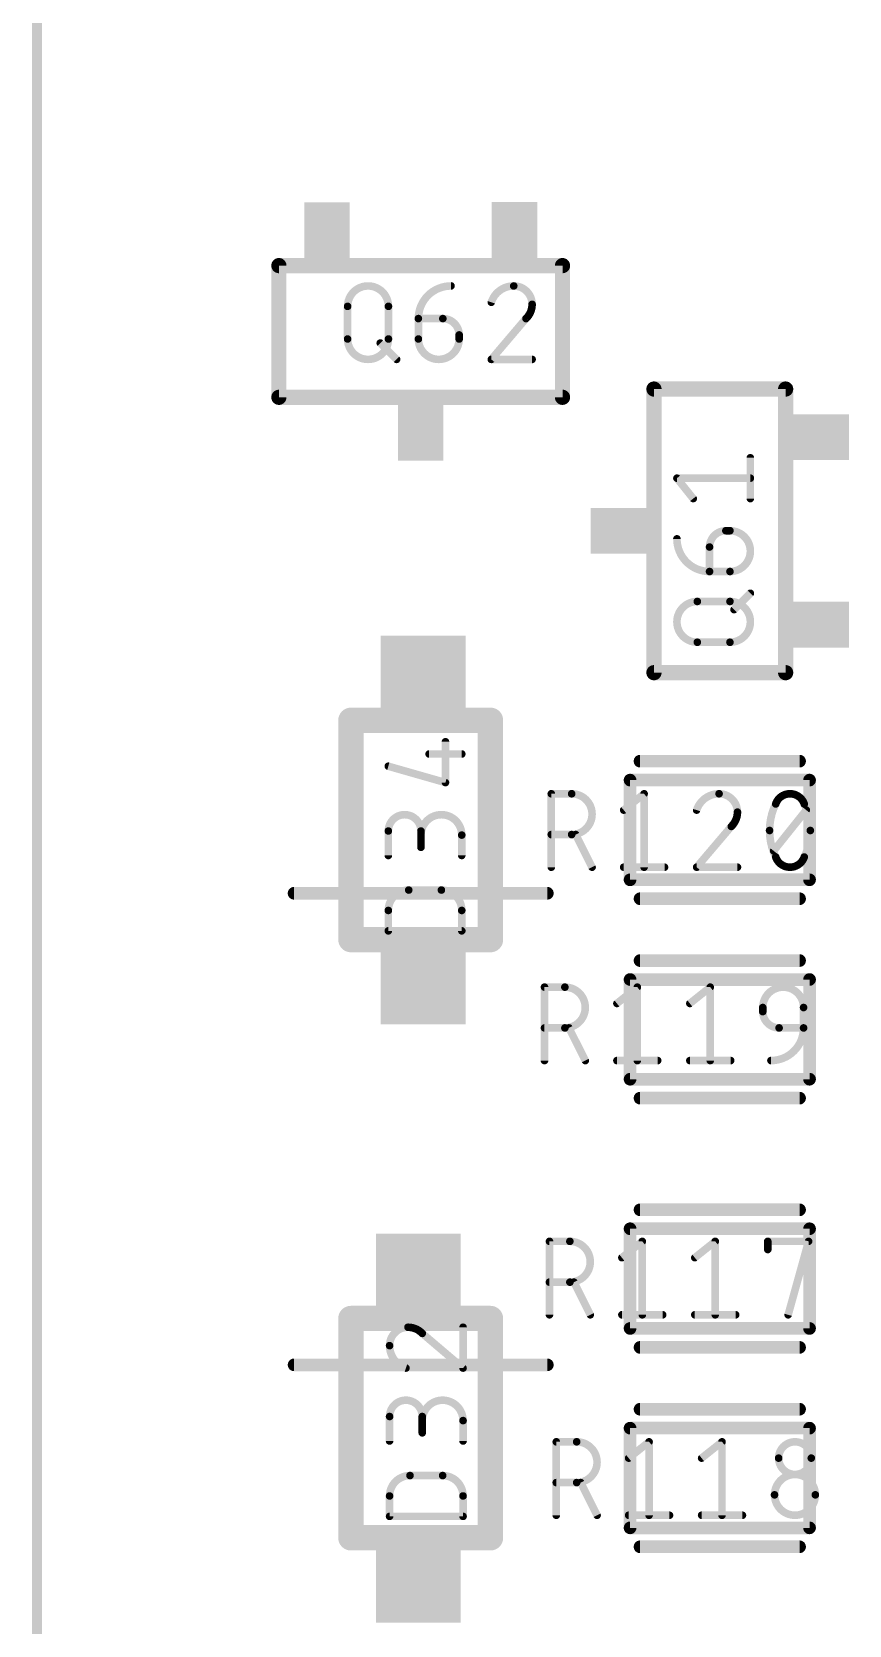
# Model space of a CAD drawing. Extents: x 0 to 107, y -11 to 54.
# Drawn here: x -0.05 to 8.15, y 1.92 to 17.91 of the extents above; entities that cross this region are included whole.
import ezdxf

# ---------------------------------------------------------------- set-up
doc = ezdxf.new("R2010")
doc.units = 0
for name, color, linetype in [('117', 253, 'CONTINUOUS'), ('21', 253, 'CONTINUOUS'), ('51', 253, 'CONTINUOUS')]:
    doc.layers.add(name, color=color, linetype=linetype)

# ---------------------------------------------------------------- blocks, each defined once
blk = doc.blocks.new('RECT')
blk.add_solid([(-0.5, -0.5), (0.5, -0.5), (-0.5, 0.5), (0.5, 0.5)])

msp = doc.modelspace()

# ---------------------------------------------------------------- linework, layer by layer
at = {"layer": '117'}
for points, const_width in [([(0, 52.5), (0, -9)], 0.1), ([(3.1171, 14.8245), (3.1171, 15.1518)], 0.0762), ([(3.5263, 15.1518), (3.5263, 14.8245)], 0.0762), ([(3.8266, 15.0291), (4.0721, 15.0291)], 0.0762), ([(3.8266, 14.8245), (3.8266, 15.0291)], 0.0762), ([(4.906, 15.0291), (4.5581, 14.6198)], 0.0762), ([(4.2358, 14.8654), (4.2358, 14.8245)], 0.0762), ([(3.4445, 14.7835), (3.6081, 14.6198)], 0.0762), ([(4.5581, 14.6198), (4.9674, 14.6198)], 0.0762), ([(7.1564, 13.2237), (7.1564, 13.6329)], 0.0762), ([(6.5835, 13.2237), (6.4198, 13.4283)], 0.0762), ([(6.4198, 13.4283), (7.1564, 13.4283)], 0.0762), ([(6.9109, 12.9014), (6.9518, 12.9014)], 0.0762), ([(6.7472, 12.4922), (6.7472, 12.7377)], 0.0762), ([(6.9518, 12.4922), (6.7472, 12.4922)], 0.0762), ([(6.9928, 12.11), (7.1564, 12.2737)], 0.0762), ([(6.6245, 12.1919), (6.9518, 12.1919)], 0.0762), ([(6.9518, 11.7826), (6.6245, 11.7826)], 0.0762), ([(4.0982, 10.3755), (4.0982, 10.7847)], 0.0762), ([(3.5253, 10.5392), (4.0982, 10.3755)], 0.0762), ([(3.9345, 10.662), (4.2619, 10.662)], 0.0762), ([(5.1597, 9.5264), (5.1597, 10.263)], 0.0762), ([(5.1597, 10.263), (5.3643, 10.263)], 0.0762), ([(5.8861, 10.0994), (6.0907, 10.263)], 0.0762), ([(6.0907, 10.263), (6.0907, 9.5264)], 0.0762), ([(7.3901, 9.6901), (7.7175, 10.0994)], 0.0762), ([(3.5253, 9.644), (3.5253, 9.8895)], 0.0762), ([(3.8527, 9.8895), (3.8527, 9.7258)], 0.0762), ([(6.9655, 9.9357), (6.6176, 9.5264)], 0.0762), ([(4.2619, 9.644), (4.2619, 9.8486)], 0.0762), ([(5.3643, 9.8538), (5.1597, 9.8538)], 0.0762), ([(5.5689, 9.5264), (5.4053, 9.8538)], 0.0762), ([(5.8861, 9.5264), (6.2953, 9.5264)], 0.0762), ([(6.6176, 9.5264), (7.0269, 9.5264)], 0.0762), ([(3.7299, 9.2973), (4.0573, 9.2973)], 0.0762), ([(3.5253, 8.8881), (3.5253, 9.0927)], 0.0762), ([(4.2619, 9.0927), (4.2619, 8.8881)], 0.0762), ([(4.2619, 8.8881), (3.5253, 8.8881)], 0.0762), ([(5.0916, 7.587), (5.0916, 8.3236)], 0.0762), ([(5.0916, 8.3236), (5.2962, 8.3236)], 0.0762), ([(5.818, 8.1599), (6.0226, 8.3236)], 0.0762), ([(6.0226, 8.3236), (6.0226, 7.587)], 0.0762), ([(6.5495, 8.1599), (6.7541, 8.3236)], 0.0762), ([(6.7541, 8.3236), (6.7541, 7.587)], 0.0762), ([(7.2811, 8.078), (7.2811, 8.1189)], 0.0762), ([(7.6903, 8.1189), (7.6903, 7.9143)], 0.0762), ([(5.2962, 7.9143), (5.0916, 7.9143)], 0.0762), ([(5.5008, 7.587), (5.3371, 7.9143)], 0.0762), ([(7.6903, 7.9143), (7.4447, 7.9143)], 0.0762), ([(5.818, 7.587), (6.2272, 7.587)], 0.0762), ([(6.5495, 7.587), (6.9588, 7.587)], 0.0762), ([(5.1416, 5.037), (5.1416, 5.7736)], 0.0762), ([(5.1416, 5.7736), (5.3462, 5.7736)], 0.0762), ([(5.868, 5.6099), (6.0726, 5.7736)], 0.0762), ([(6.0726, 5.7736), (6.0726, 5.037)], 0.0762), ([(6.5995, 5.6099), (6.8041, 5.7736)], 0.0762), ([(6.8041, 5.7736), (6.8041, 5.037)], 0.0762), ([(7.3311, 5.6917), (7.3311, 5.7736)], 0.0762), ([(7.3311, 5.7736), (7.7403, 5.7736)], 0.0762), ([(7.7403, 5.7736), (7.5357, 5.037)], 0.0762), ([(5.3462, 5.3643), (5.1416, 5.3643)], 0.0762), ([(5.5508, 5.037), (5.3871, 5.3643)], 0.0762), ([(5.868, 5.037), (6.2772, 5.037)], 0.0762), ([(6.5995, 5.037), (7.0088, 5.037)], 0.0762), ([(3.8655, 4.8505), (4.2747, 4.5027)], 0.0762), ([(4.2747, 4.5027), (4.2747, 4.9119)], 0.0762), ([(3.5381, 3.7712), (3.5381, 4.0167)], 0.0762), ([(3.8655, 4.0167), (3.8655, 3.853)], 0.0762), ([(4.2747, 3.7712), (4.2747, 3.9758)], 0.0762), ([(5.2097, 3.0264), (5.2097, 3.763)], 0.0762), ([(5.2097, 3.763), (5.4143, 3.763)], 0.0762), ([(5.9361, 3.5994), (6.1407, 3.763)], 0.0762), ([(6.1407, 3.763), (6.1407, 3.0264)], 0.0762), ([(6.6676, 3.5994), (6.8723, 3.763)], 0.0762), ([(6.8723, 3.763), (6.8723, 3.0264)], 0.0762), ([(3.7427, 3.4245), (4.0701, 3.4245)], 0.0762), ([(5.4143, 3.3538), (5.2097, 3.3538)], 0.0762), ([(5.6189, 3.0264), (5.4553, 3.3538)], 0.0762), ([(3.5381, 3.0153), (3.5381, 3.2199)], 0.0762), ([(4.2747, 3.2199), (4.2747, 3.0153)], 0.0762), ([(4.2747, 3.0153), (3.5381, 3.0153)], 0.0762), ([(5.9361, 3.0264), (6.3453, 3.0264)], 0.0762), ([(6.6676, 3.0264), (7.0769, 3.0264)], 0.0762)]:
    msp.add_lwpolyline(points, dxfattribs=dict(at, const_width=const_width))
for points, const_width in [([(3.5263, 15.1518, 1), (3.1171, 15.1518)], 0.0762), ([(4.154, 15.3564, 0.4142), (3.8266, 15.0291)], 0.0762), ([(4.154, 15.3374, 1), (4.154, 15.3755)], 0.0381), ([(4.7832, 15.3564, 0.3252), (4.5581, 15.1928)], 0.0762), ([(4.7832, 15.3755, 1), (4.7832, 15.3374)], 0.0381), ([(4.9674, 15.1723, 0.4142), (4.7832, 15.3564)], 0.0762), ([(4.7832, 15.3374, 1), (4.7832, 15.3755)], 0.0381), ([(3.1361, 15.1518, 1), (3.098, 15.1518)], 0.0381), ([(3.5453, 15.1518, 1), (3.5072, 15.1518)], 0.0381), ([(4.54, 15.1986, 1), (4.5763, 15.1869)], 0.0381), ([(4.906, 15.0291, 0.2053), (4.9674, 15.1723)], 0.0762), ([(4.9864, 15.1723, 1), (4.9483, 15.1723)], 0.0381), ([(4.9483, 15.1723, 1), (4.9864, 15.1723)], 0.0381), ([(3.098, 15.1518, 1), (3.1361, 15.1518)], 0.0381), ([(3.5072, 15.1518, 1), (3.5453, 15.1518)], 0.0381), ([(3.8457, 15.0291, 1), (3.8076, 15.0291)], 0.0381), ([(3.8266, 15.0481, 1), (3.8266, 15.01)], 0.0381), ([(3.8076, 15.0291, 1), (3.8457, 15.0291)], 0.0381), ([(4.2358, 14.8654, 0.4142), (4.0721, 15.0291)], 0.0762), ([(4.0721, 15.0481, 1), (4.0721, 15.01)], 0.0381), ([(4.0721, 15.01, 1), (4.0721, 15.0481)], 0.0381), ([(4.8928, 15.0429, 1), (4.9191, 15.0153)], 0.0381), ([(4.9205, 15.0167, 1), (4.8915, 15.0414)], 0.0381), ([(3.1361, 14.8245, 1), (3.098, 14.8245)], 0.0381), ([(3.1171, 14.8245, 1), (3.5263, 14.8245)], 0.0762), ([(3.5453, 14.8245, 1), (3.5072, 14.8245)], 0.0381), ([(3.8266, 14.8245, 1), (4.2358, 14.8245)], 0.0762), ([(3.8457, 14.8245, 1), (3.8076, 14.8245)], 0.0381), ([(4.2549, 14.8654, 1), (4.2168, 14.8654)], 0.0381), ([(4.2168, 14.8654, 1), (4.2549, 14.8654)], 0.0381), ([(4.2549, 14.8245, 1), (4.2168, 14.8245)], 0.0381), ([(3.098, 14.8245, 1), (3.1361, 14.8245)], 0.0381), ([(3.4579, 14.797, 1), (3.431, 14.7701)], 0.0381), ([(3.5072, 14.8245, 1), (3.5453, 14.8245)], 0.0381), ([(3.8076, 14.8245, 1), (3.8457, 14.8245)], 0.0381), ([(4.2168, 14.8245, 1), (4.2549, 14.8245)], 0.0381), ([(3.5947, 14.6064, 1), (3.6216, 14.6333)], 0.0381), ([(4.5581, 14.6389, 1), (4.5581, 14.6008)], 0.0381), ([(4.5436, 14.6322, 1), (4.5727, 14.6075)], 0.0381), ([(4.9674, 14.6008, 1), (4.9674, 14.6389)], 0.0381), ([(7.1755, 13.6329, 1), (7.1374, 13.6329)], 0.0381), ([(6.4198, 13.4474, 1), (6.4198, 13.4093)], 0.0381), ([(6.4347, 13.4402, 1), (6.405, 13.4164)], 0.0381), ([(7.1564, 13.4093, 1), (7.1564, 13.4474)], 0.0381), ([(6.5687, 13.2118, 1), (6.5984, 13.2356)], 0.0381), ([(7.1374, 13.2237, 1), (7.1755, 13.2237)], 0.0381), ([(6.4198, 12.8196, 0.4142), (6.7472, 12.4922)], 0.0762), ([(6.4389, 12.8196, 1), (6.4008, 12.8196)], 0.0381), ([(6.9109, 12.9014, 0.4142), (6.7472, 12.7377)], 0.0762), ([(6.9109, 12.9205, 1), (6.9109, 12.8824)], 0.0381), ([(6.9109, 12.8824, 1), (6.9109, 12.9204)], 0.0381), ([(6.9518, 12.9205, 1), (6.9518, 12.8824)], 0.0381), ([(6.9518, 12.4922, 1), (6.9518, 12.9014)], 0.0762), ([(6.9518, 12.8824, 1), (6.9518, 12.9205)], 0.0381), ([(6.7663, 12.7377, 1), (6.7282, 12.7377)], 0.0381), ([(6.7282, 12.7377, 1), (6.7663, 12.7377)], 0.0381), ([(6.7472, 12.5112, 1), (6.7472, 12.4731)], 0.0381), ([(6.7282, 12.4922, 1), (6.7663, 12.4922)], 0.0381), ([(6.7472, 12.4731, 1), (6.7472, 12.5112)], 0.0381), ([(6.9518, 12.5112, 1), (6.9518, 12.4731)], 0.0381), ([(6.9518, 12.4731, 1), (6.9518, 12.5112)], 0.0381), ([(7.1699, 12.2602, 1), (7.143, 12.2872)], 0.0381), ([(6.6245, 12.1919, 1), (6.6245, 11.7826)], 0.0762), ([(6.6245, 12.2109, 1), (6.6245, 12.1728)], 0.0381), ([(6.6245, 12.1728, 1), (6.6245, 12.2109)], 0.0381), ([(6.9518, 11.7826, 1), (6.9518, 12.1919)], 0.0762), ([(6.9518, 12.2109, 1), (6.9518, 12.1728)], 0.0381), ([(6.9518, 12.1728, 1), (6.9518, 12.2109)], 0.0381), ([(6.9793, 12.1235, 1), (7.0062, 12.0965)], 0.0381), ([(6.6245, 11.8017, 1), (6.6245, 11.7636)], 0.0381), ([(6.6245, 11.7636, 1), (6.6245, 11.8017)], 0.0381), ([(6.9518, 11.8017, 1), (6.9518, 11.7636)], 0.0381), ([(6.9518, 11.7636, 1), (6.9518, 11.8017)], 0.0381), ([(4.1173, 10.7847, 1), (4.0792, 10.7847)], 0.0381), ([(3.5305, 10.5575, 1), (3.5201, 10.5209)], 0.0381), ([(3.9345, 10.681, 1), (3.9345, 10.6429)], 0.0381), ([(4.2619, 10.6429, 1), (4.2619, 10.681)], 0.0381), ([(4.0792, 10.3755, 1), (4.1173, 10.3755)], 0.0381), ([(4.093, 10.3572, 1), (4.1034, 10.3938)], 0.0381), ([(5.1788, 10.263, 1), (5.1407, 10.263)], 0.0381), ([(5.1597, 10.2821, 1), (5.1597, 10.244)], 0.0381), ([(5.3643, 9.8538, 1), (5.3643, 10.263)], 0.0762), ([(5.3643, 10.2821, 1), (5.3643, 10.244)], 0.0381), ([(5.3643, 10.244, 1), (5.3643, 10.2821)], 0.0381), ([(6.1098, 10.263, 1), (6.0717, 10.263)], 0.0381), ([(6.1026, 10.2482, 1), (6.0788, 10.2779)], 0.0381), ([(6.8427, 10.263, 0.3252), (6.6176, 10.0994)], 0.0762), ([(7.0269, 10.0789, 0.4142), (6.8427, 10.263)], 0.0762), ([(6.8427, 10.2821, 1), (6.8427, 10.244)], 0.0381), ([(6.8427, 10.244, 1), (6.8427, 10.2821)], 0.0381), ([(7.5538, 10.263, 0.3205), (7.4105, 10.1607)], 0.0762), ([(7.697, 10.1607, 0.3205), (7.5538, 10.263)], 0.0762), ([(7.5538, 10.2821, 1), (7.5538, 10.244)], 0.0381), ([(7.5538, 10.244, 1), (7.5538, 10.2821)], 0.0381), ([(3.8527, 9.8895, 1), (3.5253, 9.8895)], 0.0762), ([(4.2619, 9.8486, 1), (3.8527, 9.8486)], 0.0762), ([(5.8742, 10.1142, 1), (5.898, 10.0845)], 0.0381), ([(6.5995, 10.1052, 1), (6.6358, 10.0935)], 0.0381), ([(6.9655, 9.9357, 0.2053), (7.0269, 10.0789)], 0.0762), ([(7.0459, 10.0789, 1), (7.0078, 10.0789)], 0.0381), ([(7.0078, 10.0789, 1), (7.0459, 10.0789)], 0.0381), ([(7.4105, 10.1607, 0.1139), (7.3492, 9.8947)], 0.0762), ([(7.3925, 10.1669, 1), (7.4286, 10.1546)], 0.0381), ([(7.4277, 10.1524, 1), (7.3934, 10.1691)], 0.0381), ([(7.7584, 9.8947, 0.1139), (7.697, 10.1607)], 0.0762), ([(7.7141, 10.1691, 1), (7.6799, 10.1524)], 0.0381), ([(7.679, 10.1546, 1), (7.715, 10.1669)], 0.0381), ([(7.7323, 10.0875, 1), (7.7026, 10.1113)], 0.0381), ([(3.5444, 9.8895, 1), (3.5063, 9.8895)], 0.0381), ([(3.5063, 9.8895, 1), (3.5444, 9.8895)], 0.0381), ([(3.8717, 9.8895, 1), (3.8336, 9.8895)], 0.0381), ([(3.8336, 9.8895, 1), (3.8717, 9.8895)], 0.0381), ([(6.9523, 9.9495, 1), (6.9786, 9.9219)], 0.0381), ([(6.98, 9.9233, 1), (6.951, 9.948)], 0.0381), ([(7.3682, 9.8947, 1), (7.3301, 9.8947)], 0.0381), ([(7.3301, 9.8947, 1), (7.3682, 9.8947)], 0.0381), ([(7.3492, 9.8947, 0.1139), (7.4105, 9.6287)], 0.0762), ([(7.697, 9.6287, 0.1139), (7.7584, 9.8947)], 0.0762), ([(7.7774, 9.8947, 1), (7.7393, 9.8947)], 0.0381), ([(7.7393, 9.8947, 1), (7.7774, 9.8947)], 0.0381), ([(3.8336, 9.8486, 1), (3.8717, 9.8486)], 0.0381), ([(4.2809, 9.8486, 1), (4.2428, 9.8486)], 0.0381), ([(4.2428, 9.8486, 1), (4.2809, 9.8486)], 0.0381), ([(5.1597, 9.8729, 1), (5.1597, 9.8348)], 0.0381), ([(5.3643, 9.8729, 1), (5.3643, 9.8348)], 0.0381), ([(5.3643, 9.8348, 1), (5.3643, 9.8729)], 0.0381), ([(5.4223, 9.8623, 1), (5.3882, 9.8453)], 0.0381), ([(3.5063, 9.644, 1), (3.5444, 9.644)], 0.0381), ([(3.8336, 9.7258, 1), (3.8717, 9.7258)], 0.0381), ([(4.2428, 9.644, 1), (4.2809, 9.644)], 0.0381), ([(7.3752, 9.702, 1), (7.405, 9.6782)], 0.0381), ([(7.4286, 9.6349, 1), (7.3925, 9.6226)], 0.0381), ([(7.4105, 9.6287, 0.3205), (7.5538, 9.5264)], 0.0762), ([(7.3934, 9.6204, 1), (7.4277, 9.6371)], 0.0381), ([(7.5538, 9.5264, 0.3205), (7.697, 9.6287)], 0.0762), ([(7.6799, 9.6371, 1), (7.7141, 9.6204)], 0.0381), ([(7.715, 9.6226, 1), (7.679, 9.6349)], 0.0381), ([(5.1407, 9.5264, 1), (5.1788, 9.5264)], 0.0381), ([(5.5519, 9.5179, 1), (5.586, 9.535)], 0.0381), ([(5.8861, 9.5455, 1), (5.8861, 9.5074)], 0.0381), ([(6.0717, 9.5264, 1), (6.1098, 9.5264)], 0.0381), ([(6.2953, 9.5074, 1), (6.2953, 9.5455)], 0.0381), ([(6.6176, 9.5455, 1), (6.6176, 9.5074)], 0.0381), ([(6.6031, 9.5388, 1), (6.6322, 9.5141)], 0.0381), ([(7.0269, 9.5074, 1), (7.0269, 9.5455)], 0.0381), ([(7.5538, 9.5455, 1), (7.5538, 9.5074)], 0.0381), ([(7.5538, 9.5074, 1), (7.5538, 9.5455)], 0.0381), ([(3.7299, 9.2973, 0.4142), (3.5253, 9.0927)], 0.0762), ([(3.7299, 9.3164, 1), (3.7299, 9.2783)], 0.0381), ([(3.7299, 9.2783, 1), (3.7299, 9.3164)], 0.0381), ([(4.2619, 9.0927, 0.4142), (4.0573, 9.2973)], 0.0762), ([(4.0573, 9.3164, 1), (4.0573, 9.2783)], 0.0381), ([(4.0573, 9.2783, 1), (4.0573, 9.3164)], 0.0381), ([(3.5444, 9.0927, 1), (3.5063, 9.0927)], 0.0381), ([(3.5063, 9.0927, 1), (3.5444, 9.0927)], 0.0381), ([(4.2809, 9.0927, 1), (4.2428, 9.0927)], 0.0381), ([(4.2429, 9.0927, 1), (4.2809, 9.0927)], 0.0381), ([(3.5253, 8.9071, 1), (3.5253, 8.869)], 0.0381), ([(3.5063, 8.8881, 1), (3.5444, 8.8881)], 0.0381), ([(4.2428, 8.8881, 1), (4.2809, 8.8881)], 0.0381), ([(4.2619, 8.869, 1), (4.2619, 8.9071)], 0.0381), ([(5.1107, 8.3236, 1), (5.0726, 8.3236)], 0.0381), ([(5.0916, 8.3426, 1), (5.0916, 8.3045)], 0.0381), ([(5.2962, 7.9143, 1), (5.2962, 8.3236)], 0.0762), ([(5.2962, 8.3426, 1), (5.2962, 8.3045)], 0.0381), ([(5.2962, 8.3045, 1), (5.2962, 8.3426)], 0.0381), ([(6.0417, 8.3236, 1), (6.0036, 8.3236)], 0.0381), ([(6.0345, 8.3087, 1), (6.0107, 8.3384)], 0.0381), ([(6.7732, 8.3236, 1), (6.7351, 8.3236)], 0.0381), ([(6.766, 8.3087, 1), (6.7422, 8.3384)], 0.0381), ([(7.6903, 8.1189, 1), (7.2811, 8.1189)], 0.0762), ([(5.8061, 8.1747, 1), (5.8299, 8.145)], 0.0381), ([(6.5376, 8.1747, 1), (6.5614, 8.145)], 0.0381), ([(7.3001, 8.1189, 1), (7.262, 8.1189)], 0.0381), ([(7.7093, 8.1189, 1), (7.6712, 8.1189)], 0.0381), ([(7.262, 8.1189, 1), (7.3001, 8.1189)], 0.0381), ([(7.3001, 8.078, 1), (7.262, 8.078)], 0.0381), ([(7.262, 8.078, 1), (7.3001, 8.078)], 0.0381), ([(7.2811, 8.078, 0.4142), (7.4447, 7.9143)], 0.0762), ([(7.6712, 8.1189, 1), (7.7093, 8.1189)], 0.0381), ([(5.0916, 7.9334, 1), (5.0916, 7.8953)], 0.0381), ([(5.2962, 7.9334, 1), (5.2962, 7.8953)], 0.0381), ([(5.2962, 7.8953, 1), (5.2962, 7.9334)], 0.0381), ([(5.3542, 7.9229, 1), (5.3201, 7.9058)], 0.0381), ([(7.3629, 7.587, 0.4142), (7.6903, 7.9143)], 0.0762), ([(7.4447, 7.9334, 1), (7.4447, 7.8953)], 0.0381), ([(7.4447, 7.8953, 1), (7.4447, 7.9334)], 0.0381), ([(7.7093, 7.9143, 1), (7.6712, 7.9143)], 0.0381), ([(7.6712, 7.9143, 1), (7.7093, 7.9143)], 0.0381), ([(7.6903, 7.8953, 1), (7.6903, 7.9334)], 0.0381), ([(5.0726, 7.587, 1), (5.1107, 7.587)], 0.0381), ([(5.4838, 7.5784, 1), (5.5179, 7.5955)], 0.0381), ([(5.818, 7.606, 1), (5.818, 7.5679)], 0.0381), ([(6.0036, 7.587, 1), (6.0417, 7.587)], 0.0381), ([(6.2272, 7.5679, 1), (6.2272, 7.606)], 0.0381), ([(6.5495, 7.606, 1), (6.5495, 7.5679)], 0.0381), ([(6.7351, 7.587, 1), (6.7732, 7.587)], 0.0381), ([(6.9588, 7.5679, 1), (6.9588, 7.606)], 0.0381), ([(7.3629, 7.606, 1), (7.3629, 7.5679)], 0.0381), ([(5.1416, 5.7926, 1), (5.1416, 5.7545)], 0.0381), ([(5.1607, 5.7736, 1), (5.1226, 5.7736)], 0.0381), ([(5.3462, 5.3643, 1), (5.3462, 5.7736)], 0.0762), ([(5.3462, 5.7926, 1), (5.3462, 5.7545)], 0.0381), ([(5.3462, 5.7545, 1), (5.3462, 5.7926)], 0.0381), ([(6.0917, 5.7736, 1), (6.0536, 5.7736)], 0.0381), ([(6.0845, 5.7587, 1), (6.0607, 5.7884)], 0.0381), ([(6.8232, 5.7736, 1), (6.7851, 5.7736)], 0.0381), ([(6.816, 5.7587, 1), (6.7922, 5.7884)], 0.0381), ([(7.3501, 5.7736, 1), (7.312, 5.7736)], 0.0381), ([(7.3311, 5.7926, 1), (7.3311, 5.7545)], 0.0381), ([(7.7586, 5.7685, 1), (7.7219, 5.7787)], 0.0381), ([(7.7403, 5.7545, 1), (7.7403, 5.7926)], 0.0381), ([(5.8561, 5.6247, 1), (5.8799, 5.595)], 0.0381), ([(6.5876, 5.6247, 1), (6.6114, 5.595)], 0.0381), ([(7.312, 5.6917, 1), (7.3501, 5.6917)], 0.0381), ([(5.1416, 5.3834, 1), (5.1416, 5.3453)], 0.0381), ([(5.3462, 5.3834, 1), (5.3462, 5.3453)], 0.0381), ([(5.3462, 5.3453, 1), (5.3462, 5.3834)], 0.0381), ([(5.4042, 5.3729, 1), (5.3701, 5.3558)], 0.0381), ([(5.1226, 5.037, 1), (5.1607, 5.037)], 0.0381), ([(5.5338, 5.0284, 1), (5.5679, 5.0455)], 0.0381), ([(5.868, 5.056, 1), (5.868, 5.0179)], 0.0381), ([(6.0536, 5.037, 1), (6.0917, 5.037)], 0.0381), ([(6.2772, 5.0179, 1), (6.2772, 5.056)], 0.0381), ([(6.5995, 5.056, 1), (6.5995, 5.0179)], 0.0381), ([(6.7851, 5.037, 1), (6.8232, 5.037)], 0.0381), ([(7.0088, 5.0179, 1), (7.0088, 5.056)], 0.0381), ([(7.5173, 5.0421, 1), (7.554, 5.0319)], 0.0381), ([(3.7223, 4.9119, 0.4142), (3.5381, 4.7278)], 0.0762), ([(3.8655, 4.8505, 0.2053), (3.7223, 4.9119)], 0.0762), ([(3.7222, 4.9309, 1), (3.7223, 4.8929)], 0.0381), ([(3.7223, 4.8929, 1), (3.7223, 4.931)], 0.0381), ([(3.8778, 4.865, 1), (3.8531, 4.836)], 0.0381), ([(3.8517, 4.8374, 1), (3.8793, 4.8637)], 0.0381), ([(4.2938, 4.9119, 1), (4.2557, 4.9119)], 0.0381), ([(3.5381, 4.7278, 0.3252), (3.7018, 4.5027)], 0.0762), ([(3.5571, 4.7278, 1), (3.5191, 4.7277)], 0.0381), ([(3.5191, 4.7278, 1), (3.5572, 4.7278)], 0.0381), ([(3.6959, 4.4846, 1), (3.7077, 4.5208)], 0.0381), ([(4.2557, 4.5027, 1), (4.2938, 4.5027)], 0.0381), ([(4.2624, 4.4882, 1), (4.287, 4.5172)], 0.0381), ([(3.8655, 4.0167, 1), (3.5381, 4.0167)], 0.0762), ([(4.2747, 3.9758, 1), (3.8655, 3.9758)], 0.0762), ([(3.5572, 4.0167, 1), (3.5191, 4.0167)], 0.0381), ([(3.5191, 4.0167, 1), (3.5572, 4.0167)], 0.0381), ([(3.8845, 4.0167, 1), (3.8464, 4.0167)], 0.0381), ([(3.8464, 4.0167, 1), (3.8845, 4.0167)], 0.0381), ([(4.2938, 3.9758, 1), (4.2557, 3.9758)], 0.0381), ([(3.8464, 3.9758, 1), (3.8845, 3.9758)], 0.0381), ([(3.8464, 3.853, 1), (3.8845, 3.853)], 0.0381), ([(4.2557, 3.9758, 1), (4.2938, 3.9758)], 0.0381), ([(3.5191, 3.7712, 1), (3.5572, 3.7712)], 0.0381), ([(4.2557, 3.7712, 1), (4.2938, 3.7712)], 0.0381), ([(5.2288, 3.763, 1), (5.1907, 3.763)], 0.0381), ([(5.2097, 3.7821, 1), (5.2097, 3.744)], 0.0381), ([(5.4143, 3.3538, 1), (5.4143, 3.763)], 0.0762), ([(5.4143, 3.7821, 1), (5.4143, 3.744)], 0.0381), ([(5.4143, 3.744, 1), (5.4143, 3.7821)], 0.0381), ([(6.1598, 3.763, 1), (6.1217, 3.763)], 0.0381), ([(6.1526, 3.7482, 1), (6.1288, 3.7779)], 0.0381), ([(6.8913, 3.763, 1), (6.8532, 3.763)], 0.0381), ([(6.8842, 3.7482, 1), (6.8604, 3.7779)], 0.0381), ([(7.7675, 3.5994, 1), (7.4401, 3.5994)], 0.0762), ([(5.9242, 3.6142, 1), (5.948, 3.5845)], 0.0381), ([(6.6557, 3.6142, 1), (6.6795, 3.5845)], 0.0381), ([(7.4401, 3.5994, 1), (7.7675, 3.5994)], 0.0762), ([(7.4591, 3.5994, 1), (7.421, 3.5994)], 0.0381), ([(7.421, 3.5994, 1), (7.4591, 3.5994)], 0.0381), ([(7.7865, 3.5994, 1), (7.7484, 3.5994)], 0.0381), ([(7.7484, 3.5994, 1), (7.7865, 3.5994)], 0.0381), ([(3.7427, 3.4245, 0.4142), (3.5381, 3.2199)], 0.0762), ([(3.7427, 3.4435, 1), (3.7427, 3.4054)], 0.0381), ([(3.7427, 3.4054, 1), (3.7427, 3.4435)], 0.0381), ([(4.2747, 3.2199, 0.4142), (4.0701, 3.4245)], 0.0762), ([(4.0701, 3.4435, 1), (4.0701, 3.4054)], 0.0381), ([(4.0701, 3.4054, 1), (4.0701, 3.4435)], 0.0381), ([(5.2097, 3.3729, 1), (5.2097, 3.3348)], 0.0381), ([(5.4143, 3.3729, 1), (5.4143, 3.3348)], 0.0381), ([(5.4143, 3.3348, 1), (5.4143, 3.3729)], 0.0381), ([(5.4723, 3.3623, 1), (5.4382, 3.3453)], 0.0381), ([(7.8084, 3.2311, 1), (7.3992, 3.2311)], 0.0762), ([(3.5572, 3.2199, 1), (3.5191, 3.2199)], 0.0381), ([(3.5191, 3.2199, 1), (3.5572, 3.2199)], 0.0381), ([(4.2938, 3.2199, 1), (4.2557, 3.2199)], 0.0381), ([(4.2557, 3.2199, 1), (4.2937, 3.2199)], 0.0381), ([(7.4182, 3.2311, 1), (7.3801, 3.2311)], 0.0381), ([(7.3801, 3.2311, 1), (7.4182, 3.2311)], 0.0381), ([(7.3992, 3.2311, 1), (7.8084, 3.2311)], 0.0762), ([(7.8274, 3.2311, 1), (7.7893, 3.2311)], 0.0381), ([(7.7893, 3.2311, 1), (7.8274, 3.2311)], 0.0381), ([(3.5381, 3.0343, 1), (3.5381, 2.9962)], 0.0381), ([(4.2747, 2.9962, 1), (4.2747, 3.0343)], 0.0381), ([(5.1907, 3.0264, 1), (5.2288, 3.0264)], 0.0381), ([(5.6019, 3.0179, 1), (5.636, 3.035)], 0.0381), ([(5.9361, 3.0455, 1), (5.9361, 3.0074)], 0.0381), ([(6.1217, 3.0264, 1), (6.1598, 3.0264)], 0.0381), ([(6.3453, 3.0074, 1), (6.3453, 3.0455)], 0.0381), ([(6.6676, 3.0455, 1), (6.6676, 3.0074)], 0.0381), ([(6.8532, 3.0264, 1), (6.8913, 3.0264)], 0.0381), ([(7.0769, 3.0074, 1), (7.0769, 3.0455)], 0.0381), ([(3.5191, 3.0153, 1), (3.5572, 3.0153)], 0.0381), ([(4.2557, 3.0153, 1), (4.2938, 3.0153)], 0.0381)]:
    msp.add_lwpolyline(points, format="xyb", dxfattribs=dict(at, const_width=const_width))
at = {"layer": '21', "const_width": 0.0635}
for points in [[(6.05, 10.6218, 1), (6.05, 10.5582)], [(7.65, 10.5582, 1), (7.65, 10.6218)], [(2.58, 9.2968, 1), (2.58, 9.2332)], [(5.12, 9.2332, 1), (5.12, 9.2968)], [(6.05, 9.2418, 1), (6.05, 9.1783)], [(7.65, 9.1783, 1), (7.65, 9.2418)], [(6.05, 8.6218, 1), (6.05, 8.5582)], [(7.65, 8.5582, 1), (7.65, 8.6218)], [(6.05, 7.2417, 1), (6.05, 7.1783)], [(7.65, 7.1783, 1), (7.65, 7.2417)], [(6.05, 6.1217, 1), (6.05, 6.0583)], [(7.65, 6.0583, 1), (7.65, 6.1217)], [(6.05, 4.7417, 1), (6.05, 4.6783)], [(7.65, 4.6783, 1), (7.65, 4.7417)], [(2.58, 4.5667, 1), (2.58, 4.5033)], [(5.12, 4.5033, 1), (5.12, 4.5667)], [(6.05, 4.1217, 1), (6.05, 4.0583)], [(7.65, 4.0583, 1), (7.65, 4.1217)], [(6.05, 2.7418, 1), (6.05, 2.6782)], [(7.65, 2.6782, 1), (7.65, 2.7418)]]:
    msp.add_lwpolyline(points, format="xyb", dxfattribs=at)
at = {"layer": '21', "const_width": 0.127}
for points in [[(6.05, 10.59), (7.65, 10.59)], [(2.58, 9.265), (5.12, 9.265)], [(6.05, 9.21), (7.65, 9.21)], [(7.65, 8.59), (6.05, 8.59)], [(7.65, 7.21), (6.05, 7.21)], [(7.65, 6.09), (6.05, 6.09)], [(7.65, 4.71), (6.05, 4.71)], [(5.12, 4.535), (2.58, 4.535)], [(6.05, 4.09), (7.65, 4.09)], [(6.05, 2.71), (7.65, 2.71)]]:
    msp.add_lwpolyline(points, dxfattribs=at)
at = {"layer": '51'}
for points, const_width in [([(2.4276, 14.2396), (2.4276, 15.5604)], 0.1524), ([(2.4276, 15.5604), (5.2724, 15.5604)], 0.1524), ([(5.2724, 15.5604), (5.2724, 14.2396)], 0.1524), ([(6.1896, 14.3224), (7.5104, 14.3224)], 0.1524), ([(6.1896, 11.4776), (6.1896, 14.3224)], 0.1524), ([(7.5104, 14.3224), (7.5104, 11.4776)], 0.1524), ([(5.2724, 14.2396), (2.4276, 14.2396)], 0.1524), ([(7.5104, 11.4776), (6.1896, 11.4776)], 0.1524), ([(3.15, 8.8), (3.15, 11)], 0.254), ([(3.15, 11), (4.55, 11)], 0.254), ([(4.55, 11), (4.55, 8.8)], 0.254), ([(5.95, 10.4), (7.75, 10.4)], 0.127), ([(5.95, 10.4), (5.95, 9.4)], 0.127), ([(7.75, 10.4), (7.75, 9.4)], 0.127), ([(5.95, 9.4), (7.75, 9.4)], 0.127), ([(4.55, 8.8), (3.15, 8.8)], 0.254), ([(7.75, 8.4), (5.95, 8.4)], 0.127), ([(5.95, 7.4), (5.95, 8.4)], 0.127), ([(7.75, 7.4), (7.75, 8.4)], 0.127), ([(7.75, 7.4), (5.95, 7.4)], 0.127), ([(7.75, 5.9), (5.95, 5.9)], 0.127), ([(5.95, 4.9), (5.95, 5.9)], 0.127), ([(7.75, 4.9), (7.75, 5.9)], 0.127), ([(3.15, 2.8), (3.15, 5)], 0.254), ([(3.15, 5), (4.55, 5)], 0.254), ([(4.55, 5), (4.55, 2.8)], 0.254), ([(7.75, 4.9), (5.95, 4.9)], 0.127), ([(5.95, 3.9), (7.75, 3.9)], 0.127), ([(5.95, 3.9), (5.95, 2.9)], 0.127), ([(7.75, 3.9), (7.75, 2.9)], 0.127), ([(4.55, 2.8), (3.15, 2.8)], 0.254), ([(5.95, 2.9), (7.75, 2.9)], 0.127)]:
    msp.add_lwpolyline(points, dxfattribs=dict(at, const_width=const_width))
for points, const_width in [([(2.4657, 15.5604, 1), (2.3895, 15.5604)], 0.0762), ([(2.4276, 15.5985, 1), (2.4276, 15.5223)], 0.0762), ([(5.3105, 15.5604, 1), (5.2343, 15.5604)], 0.0762), ([(5.2724, 15.5223, 1), (5.2724, 15.5985)], 0.0762), ([(6.1896, 14.3605, 1), (6.1896, 14.2843)], 0.0762), ([(6.2277, 14.3224, 1), (6.1515, 14.3224)], 0.0762), ([(7.5485, 14.3224, 1), (7.4723, 14.3224)], 0.0762), ([(7.5104, 14.2843, 1), (7.5104, 14.3605)], 0.0762), ([(2.4276, 14.2777, 1), (2.4276, 14.2015)], 0.0762), ([(2.3895, 14.2396, 1), (2.4657, 14.2396)], 0.0762), ([(5.2343, 14.2396, 1), (5.3105, 14.2396)], 0.0762), ([(5.2724, 14.2015, 1), (5.2724, 14.2777)], 0.0762), ([(6.1896, 11.5157, 1), (6.1896, 11.4395)], 0.0762), ([(6.1515, 11.4776, 1), (6.2277, 11.4776)], 0.0762), ([(7.4723, 11.4776, 1), (7.5485, 11.4776)], 0.0762), ([(7.5104, 11.4395, 1), (7.5104, 11.5157)], 0.0762), ([(3.2135, 11, 1), (3.0865, 11)], 0.127), ([(3.15, 11.0635, 1), (3.15, 10.9365)], 0.127), ([(4.6135, 11, 1), (4.4865, 11)], 0.127), ([(4.55, 10.9365, 1), (4.55, 11.0635)], 0.127), ([(5.95, 10.4318, 1), (5.95, 10.3682)], 0.0635), ([(5.9817, 10.4, 1), (5.9183, 10.4)], 0.0635), ([(7.7817, 10.4, 1), (7.7183, 10.4)], 0.0635), ([(7.75, 10.3682, 1), (7.75, 10.4318)], 0.0635), ([(5.95, 9.4318, 1), (5.95, 9.3682)], 0.0635), ([(5.9183, 9.4, 1), (5.9817, 9.4)], 0.0635), ([(7.7183, 9.4, 1), (7.7817, 9.4)], 0.0635), ([(7.75, 9.3682, 1), (7.75, 9.4318)], 0.0635), ([(3.15, 8.8635, 1), (3.15, 8.7365)], 0.127), ([(3.0865, 8.8, 1), (3.2135, 8.8)], 0.127), ([(4.4865, 8.8, 1), (4.6135, 8.8)], 0.127), ([(4.55, 8.7365, 1), (4.55, 8.8635)], 0.127), ([(5.95, 8.4318, 1), (5.95, 8.3682)], 0.0635), ([(5.9817, 8.4, 1), (5.9183, 8.4)], 0.0635), ([(7.7817, 8.4, 1), (7.7183, 8.4)], 0.0635), ([(7.75, 8.3682, 1), (7.75, 8.4318)], 0.0635), ([(5.95, 7.4318, 1), (5.95, 7.3683)], 0.0635), ([(5.9183, 7.4, 1), (5.9817, 7.4)], 0.0635), ([(7.7183, 7.4, 1), (7.7817, 7.4)], 0.0635), ([(7.75, 7.3683, 1), (7.75, 7.4318)], 0.0635), ([(5.95, 5.9318, 1), (5.95, 5.8683)], 0.0635), ([(5.9817, 5.9, 1), (5.9183, 5.9)], 0.0635), ([(7.7817, 5.9, 1), (7.7183, 5.9)], 0.0635), ([(7.75, 5.8683, 1), (7.75, 5.9318)], 0.0635), ([(3.2135, 5, 1), (3.0865, 5)], 0.127), ([(3.15, 5.0635, 1), (3.15, 4.9365)], 0.127), ([(4.6135, 5, 1), (4.4865, 5)], 0.127), ([(4.55, 4.9365, 1), (4.55, 5.0635)], 0.127), ([(5.95, 4.9318, 1), (5.95, 4.8683)], 0.0635), ([(7.75, 4.8683, 1), (7.75, 4.9318)], 0.0635), ([(5.9183, 4.9, 1), (5.9817, 4.9)], 0.0635), ([(7.7183, 4.9, 1), (7.7817, 4.9)], 0.0635), ([(5.95, 3.9318, 1), (5.95, 3.8683)], 0.0635), ([(5.9817, 3.9, 1), (5.9183, 3.9)], 0.0635), ([(7.7817, 3.9, 1), (7.7183, 3.9)], 0.0635), ([(7.75, 3.8683, 1), (7.75, 3.9318)], 0.0635), ([(3.15, 2.8635, 1), (3.15, 2.7365)], 0.127), ([(4.55, 2.7365, 1), (4.55, 2.8635)], 0.127), ([(5.95, 2.9318, 1), (5.95, 2.8683)], 0.0635), ([(5.9183, 2.9, 1), (5.9817, 2.9)], 0.0635), ([(7.7183, 2.9, 1), (7.7817, 2.9)], 0.0635), ([(7.75, 2.8683, 1), (7.75, 2.9318)], 0.0635), ([(3.0865, 2.8, 1), (3.2135, 2.8)], 0.127), ([(4.4865, 2.8, 1), (4.6135, 2.8)], 0.127)]:
    msp.add_lwpolyline(points, format="xyb", dxfattribs=dict(at, const_width=const_width))

# ---------------------------------------------------------------- block references
for p, xscale, yscale, rotation in [((2.9098, 15.904), 0.4564, 0.5857, 180), ((4.7906, 15.9042), 0.4588, 0.5859, 180), ((3.85, 13.8966), 0.4573, 0.584, 180), ((7.854, 13.8402), 0.4564, 0.5857, 90), ((5.8466, 12.9), 0.4573, 0.584, 90), ((7.8542, 11.9594), 0.4588, 0.5859, 90), ((3.875, 11.475), 0.75, 0.85, 90), ((3.875, 8.325), 0.75, 0.85, 90), ((3.825, 5.475), 0.75, 0.85, 270), ((3.825, 2.325), 0.75, 0.85, 270)]:
    msp.add_blockref('RECT', p, dxfattribs=dict(at, xscale=xscale, yscale=yscale, rotation=rotation))

doc.saveas('drawing.dxf')
